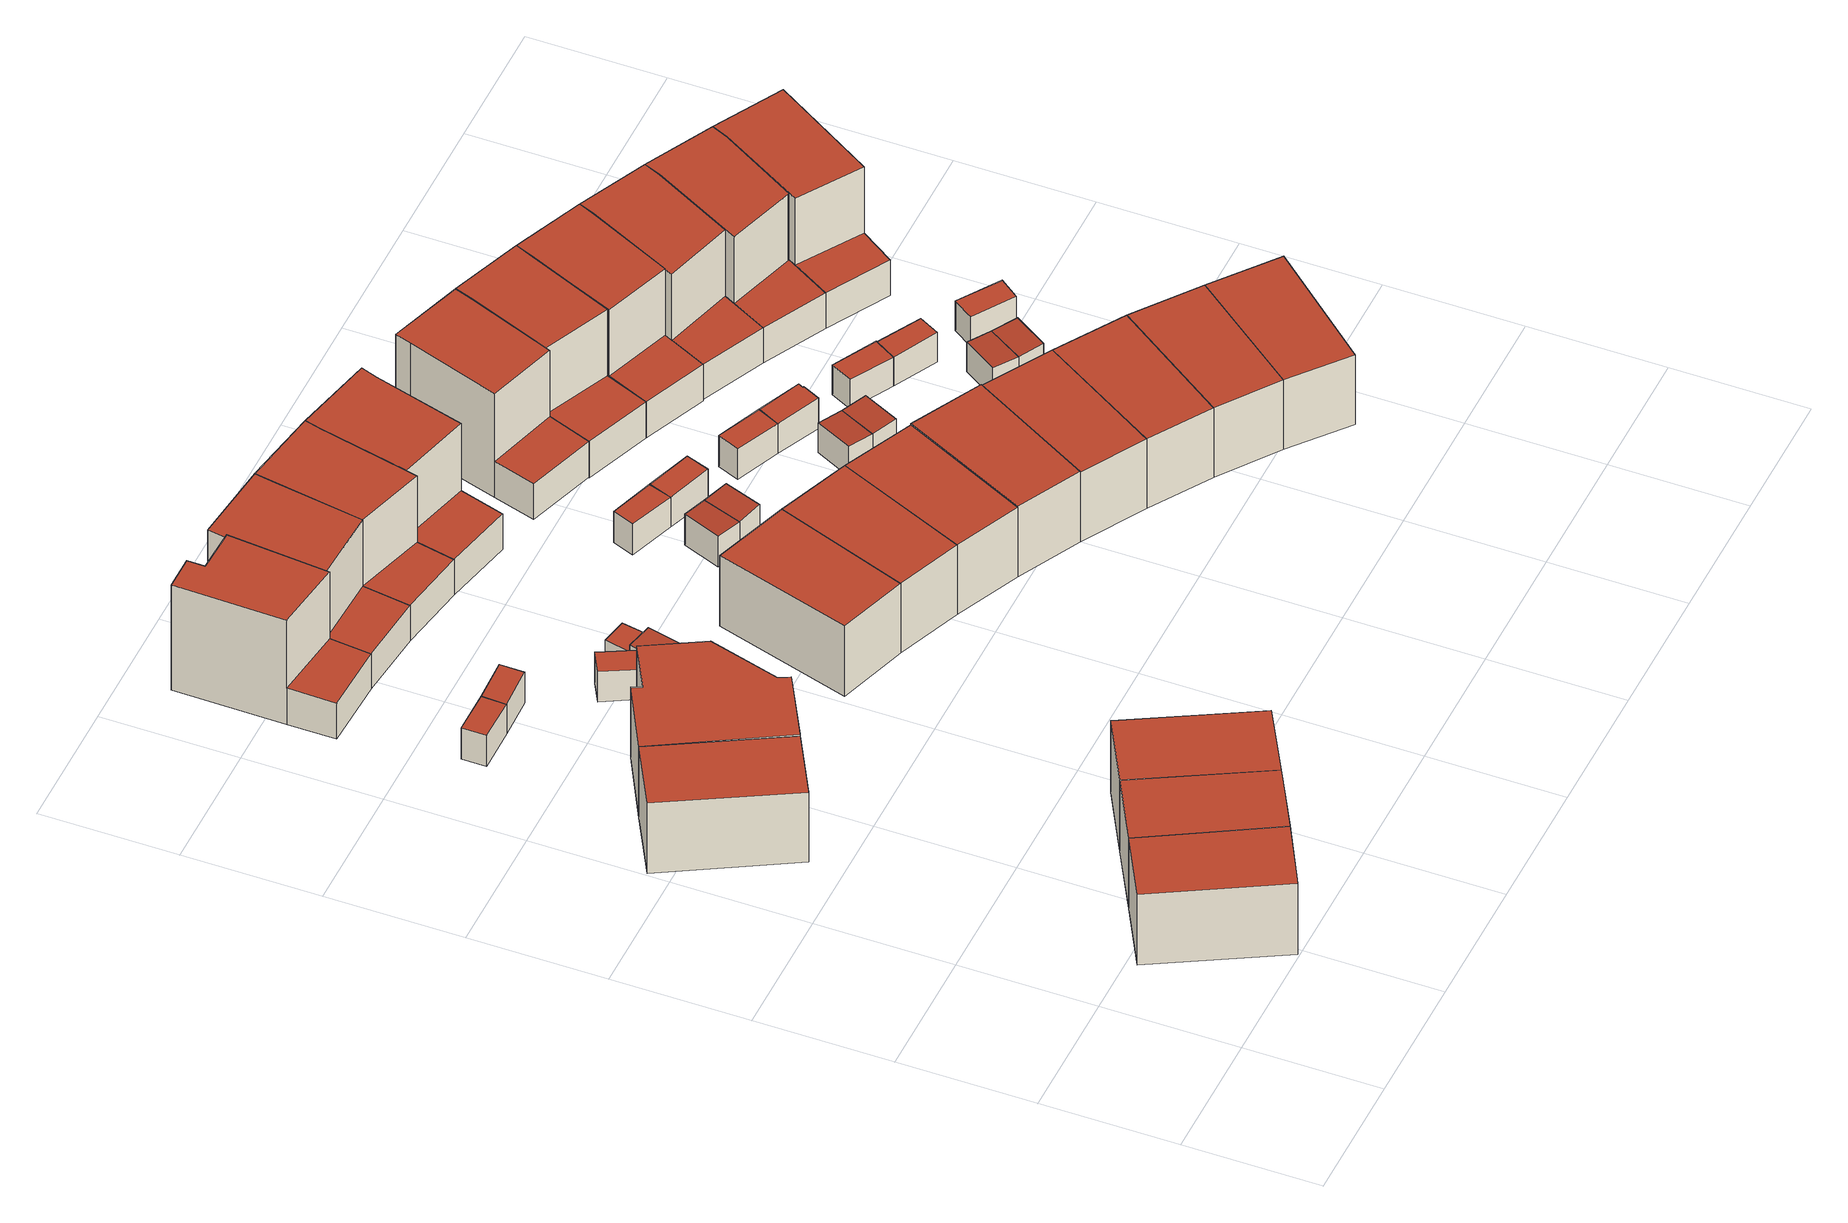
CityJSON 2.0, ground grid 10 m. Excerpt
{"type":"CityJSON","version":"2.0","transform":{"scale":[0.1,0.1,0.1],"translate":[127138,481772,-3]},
"CityObjects":{
"building1":{"type":"Building","attributes":{"b3_dak_type":"slanted","b3_h_dak_50p":3.7,"b3_h_dak_70p":3.82,"b3_h_dak_max":8.18,"b3_h_dak_min":3.6,"b3_h_maaiveld":-2.46,"b3_kas_warenhuis":false,"b3_mutatie_ahn3_ahn4":false,"b3_reconstructie_onvolledig":false,"b3_rmse_lod12":1.13,"b3_rmse_lod13":1.13,"b3_rmse_lod22":1.15,"b3_val3dity_lod12":"[]","b3_val3dity_lod13":"[]","b3_val3dity_lod22":"[]","b3_volume_lod12":351.25,"b3_volume_lod13":351.25,"b3_volume_lod22":347.77,"geconstateerd":false,"oorspronkelijkbouwjaar":2007,"status":"Pand in gebruik"},"children":["building1-1"]},
"building1-1":{"type":"BuildingPart","parents":["building1"],"geometry":[{"type":"Solid","lod":"2.2","boundaries":[[[[0,1,2,3]],[[4,1,0,5]],[[5,0,3,6]],[[7,2,1,4]],[[6,3,2,7]],[[6,7,4,5]]]],"semantics":{"surfaces":[{"type":"GroundSurface"},{"type":"WallSurface","on_footprint_edge":true},{"type":"RoofSurface"}],"values":[[0,1,1,1,1,2]]}}]},
"building2":{"type":"Building","attributes":{"b3_dak_type":"multiple horizontal","b3_h_dak_50p":3.67,"b3_h_dak_70p":3.69,"b3_h_dak_max":3.92,"b3_h_dak_min":3.59,"b3_h_maaiveld":-2.49,"b3_kas_warenhuis":false,"b3_mutatie_ahn3_ahn4":false,"b3_reconstructie_onvolledig":false,"b3_rmse_lod12":0.0461,"b3_rmse_lod13":0.0461,"b3_rmse_lod22":0.0381,"b3_val3dity_lod12":"[]","b3_val3dity_lod13":"[]","b3_val3dity_lod22":"[]","b3_volume_lod12":347.49,"b3_volume_lod13":347.49,"b3_volume_lod22":346.61,"geconstateerd":false,"oorspronkelijkbouwjaar":2007,"status":"Pand in gebruik"},"children":["building2-1"]},
"building2-1":{"type":"BuildingPart","parents":["building2"],"geometry":[{"type":"Solid","lod":"2.2","boundaries":[[[[8,9,10,11]],[[12,9,8,13]],[[14,10,9,12]],[[13,8,11,15]],[[15,11,10,14]],[[15,14,12,13]]]],"semantics":{"surfaces":[{"type":"GroundSurface"},{"type":"WallSurface","on_footprint_edge":true},{"type":"RoofSurface"}],"values":[[0,1,1,1,1,2]]}}]},
"building3":{"type":"Building","attributes":{"b3_dak_type":"multiple horizontal","b3_h_dak_50p":3.67,"b3_h_dak_70p":3.69,"b3_h_dak_max":3.89,"b3_h_dak_min":3.58,"b3_h_maaiveld":-2.47,"b3_kas_warenhuis":false,"b3_mutatie_ahn3_ahn4":false,"b3_reconstructie_onvolledig":false,"b3_rmse_lod12":0.0449,"b3_rmse_lod13":0.0449,"b3_rmse_lod22":0.0424,"b3_val3dity_lod12":"[]","b3_val3dity_lod13":"[]","b3_val3dity_lod22":"[]","b3_volume_lod12":346.59,"b3_volume_lod13":346.59,"b3_volume_lod22":346.03,"geconstateerd":false,"oorspronkelijkbouwjaar":2007,"status":"Pand in gebruik"},"children":["building3-1"]},
"building3-1":{"type":"BuildingPart","parents":["building3"],"geometry":[{"type":"Solid","lod":"2.2","boundaries":[[[[16,0,3,17]],[[5,0,16,18]],[[18,16,17,19]],[[6,3,0,5]],[[19,17,3,6]],[[19,6,5,18]]]],"semantics":{"surfaces":[{"type":"GroundSurface"},{"type":"WallSurface","on_footprint_edge":true},{"type":"RoofSurface"}],"values":[[0,1,1,1,1,2]]}}]},
"building4":{"type":"Building","attributes":{"b3_dak_type":"multiple horizontal","b3_h_dak_50p":3.7,"b3_h_dak_70p":3.74,"b3_h_dak_max":4,"b3_h_dak_min":3.59,"b3_h_maaiveld":-2.55,"b3_kas_warenhuis":false,"b3_mutatie_ahn3_ahn4":false,"b3_reconstructie_onvolledig":false,"b3_rmse_lod12":0.083,"b3_rmse_lod13":0.083,"b3_rmse_lod22":0.0766,"b3_val3dity_lod12":"[]","b3_val3dity_lod13":"[]","b3_val3dity_lod22":"[]","b3_volume_lod12":367.91,"b3_volume_lod13":367.91,"b3_volume_lod22":366.7,"geconstateerd":false,"oorspronkelijkbouwjaar":2007,"status":"Pand in gebruik"},"children":["building4-1"]},
"building4-1":{"type":"BuildingPart","parents":["building4"],"geometry":[{"type":"Solid","lod":"2.2","boundaries":[[[[20,16,17,21]],[[18,16,20,22]],[[22,20,21,23]],[[19,17,16,18]],[[23,21,17,19]],[[23,19,18,22]]]],"semantics":{"surfaces":[{"type":"GroundSurface"},{"type":"WallSurface","on_footprint_edge":true},{"type":"RoofSurface"}],"values":[[0,1,1,1,1,2]]}}]},
"building5":{"type":"Building","attributes":{"b3_dak_type":"multiple horizontal","b3_h_dak_50p":3.66,"b3_h_dak_70p":3.68,"b3_h_dak_max":3.84,"b3_h_dak_min":0.23,"b3_h_maaiveld":-2.48,"b3_kas_warenhuis":false,"b3_mutatie_ahn3_ahn4":false,"b3_reconstructie_onvolledig":false,"b3_rmse_lod12":0.3,"b3_rmse_lod13":0.3,"b3_rmse_lod22":0.293,"b3_val3dity_lod12":"[]","b3_val3dity_lod13":"[]","b3_val3dity_lod22":"[]","b3_volume_lod12":526.26,"b3_volume_lod13":526.26,"b3_volume_lod22":524.22,"geconstateerd":false,"oorspronkelijkbouwjaar":2007,"status":"Pand in gebruik"},"children":["building5-1"]},
"building5-1":{"type":"BuildingPart","parents":["building5"],"geometry":[{"type":"Solid","lod":"2.2","boundaries":[[[[24,25,26,27,28,10,9,29]],[[30,10,28,31]],[[31,28,27,32]],[[32,27,26,33]],[[12,9,10,30]],[[33,26,25,34]],[[35,24,29,36]],[[36,29,9,12]],[[34,25,24,35]],[[34,35,36,12,30,31,32,33]]]],"semantics":{"surfaces":[{"type":"GroundSurface"},{"type":"WallSurface","on_footprint_edge":true},{"type":"RoofSurface"}],"values":[[0,1,1,1,1,1,1,1,1,2]]}}]},
"building6":{"type":"Building","attributes":{"b3_dak_type":"multiple horizontal","b3_h_dak_50p":0.15,"b3_h_dak_70p":0.17,"b3_h_dak_max":0.22,"b3_h_dak_min":0.1,"b3_h_maaiveld":-2.48,"b3_kas_warenhuis":false,"b3_mutatie_ahn3_ahn4":false,"b3_reconstructie_onvolledig":false,"b3_rmse_lod12":0.0315,"b3_rmse_lod13":0.0315,"b3_rmse_lod22":0.0285,"b3_val3dity_lod12":"[]","b3_val3dity_lod13":"[]","b3_val3dity_lod22":"[]","b3_volume_lod12":15.43,"b3_volume_lod13":15.43,"b3_volume_lod22":15.38,"geconstateerd":false,"oorspronkelijkbouwjaar":2007,"status":"Pand in gebruik"},"children":["building6-1"]},
"building6-1":{"type":"BuildingPart","parents":["building6"],"geometry":[{"type":"Solid","lod":"2.2","boundaries":[[[[37,38,39,40]],[[41,38,37,42]],[[43,39,38,41]],[[42,37,40,44]],[[44,40,39,43]],[[44,43,41,42]]]],"semantics":{"surfaces":[{"type":"GroundSurface"},{"type":"WallSurface","on_footprint_edge":true},{"type":"RoofSurface"}],"values":[[0,1,1,1,1,2]]}}]},
"building7":{"type":"Building","attributes":{"b3_dak_type":"multiple horizontal","b3_h_dak_50p":0.15,"b3_h_dak_70p":0.18,"b3_h_dak_max":0.22,"b3_h_dak_min":0.1,"b3_h_maaiveld":-2.54,"b3_kas_warenhuis":false,"b3_mutatie_ahn3_ahn4":false,"b3_reconstructie_onvolledig":false,"b3_rmse_lod12":0.0319,"b3_rmse_lod13":0.0319,"b3_rmse_lod22":0.0304,"b3_val3dity_lod12":"[]","b3_val3dity_lod13":"[]","b3_val3dity_lod22":"[]","b3_volume_lod12":15.83,"b3_volume_lod13":15.83,"b3_volume_lod22":15.81,"geconstateerd":false,"oorspronkelijkbouwjaar":2007,"status":"Pand in gebruik"},"children":["building7-1"]},
"building7-1":{"type":"BuildingPart","parents":["building7"],"geometry":[{"type":"Solid","lod":"2.2","boundaries":[[[[45,46,39,38]],[[43,39,46,47]],[[41,38,39,43]],[[48,45,38,41]],[[47,46,45,48]],[[47,48,41,43]]]],"semantics":{"surfaces":[{"type":"GroundSurface"},{"type":"WallSurface","on_footprint_edge":true},{"type":"RoofSurface"}],"values":[[0,1,1,1,1,2]]}}]},
"building8":{"type":"Building","attributes":{"b3_dak_type":"multiple horizontal","b3_h_dak_50p":6.58,"b3_h_dak_70p":6.61,"b3_h_dak_max":6.93,"b3_h_dak_min":0.6,"b3_h_maaiveld":-2.51,"b3_kas_warenhuis":false,"b3_mutatie_ahn3_ahn4":false,"b3_reconstructie_onvolledig":false,"b3_rmse_lod12":3.28,"b3_rmse_lod13":1.07,"b3_rmse_lod22":1.08,"b3_val3dity_lod12":"[]","b3_val3dity_lod13":"[]","b3_val3dity_lod22":"[]","b3_volume_lod12":552.38,"b3_volume_lod13":449.27,"b3_volume_lod22":449.27,"geconstateerd":false,"oorspronkelijkbouwjaar":2007,"status":"Pand in gebruik"},"children":["building8-1"]},
"building8-1":{"type":"BuildingPart","parents":["building8"],"geometry":[{"type":"Solid","lod":"2.2","boundaries":[[[[49,50,51,52,53,54,55,56]],[[57,52,51,58]],[[59,53,52,57]],[[60,50,49,61,62]],[[58,51,50,60]],[[62,61,63,64]],[[61,49,56,65]],[[65,56,55,66]],[[64,63,54,53,59]],[[66,55,54,63]],[[64,59,57,58,60,62]],[[66,63,61,65]]]],"semantics":{"surfaces":[{"type":"GroundSurface"},{"type":"WallSurface","on_footprint_edge":true},{"type":"WallSurface","on_footprint_edge":false},{"type":"RoofSurface"}],"values":[[0,1,1,1,1,2,1,1,1,1,3,3]]}}]},
"building9":{"type":"Building","attributes":{"b3_dak_type":"multiple horizontal","b3_h_dak_50p":0.15,"b3_h_dak_70p":0.17,"b3_h_dak_max":0.23,"b3_h_dak_min":0.08,"b3_h_maaiveld":-2.54,"b3_kas_warenhuis":false,"b3_mutatie_ahn3_ahn4":false,"b3_reconstructie_onvolledig":false,"b3_rmse_lod12":0.033,"b3_rmse_lod13":0.033,"b3_rmse_lod22":0.0277,"b3_val3dity_lod12":"[]","b3_val3dity_lod13":"[]","b3_val3dity_lod22":"[]","b3_volume_lod12":17.45,"b3_volume_lod13":17.45,"b3_volume_lod22":17.38,"geconstateerd":false,"oorspronkelijkbouwjaar":2007,"status":"Pand in gebruik"},"children":["building9-1"]},
"building9-1":{"type":"BuildingPart","parents":["building9"],"geometry":[{"type":"Solid","lod":"2.2","boundaries":[[[[67,68,69,70]],[[71,68,67,72]],[[73,69,68,71]],[[72,67,70,74]],[[74,70,69,73]],[[74,73,71,72]]]],"semantics":{"surfaces":[{"type":"GroundSurface"},{"type":"WallSurface","on_footprint_edge":true},{"type":"RoofSurface"}],"values":[[0,1,1,1,1,2]]}}]},
"building10":{"type":"Building","attributes":{"b3_dak_type":"multiple horizontal","b3_h_dak_50p":0.15,"b3_h_dak_70p":0.18,"b3_h_dak_max":0.34,"b3_h_dak_min":0.07,"b3_h_maaiveld":-2.5,"b3_kas_warenhuis":false,"b3_mutatie_ahn3_ahn4":false,"b3_reconstructie_onvolledig":false,"b3_rmse_lod12":0.0513,"b3_rmse_lod13":0.0513,"b3_rmse_lod22":0.0457,"b3_val3dity_lod12":"[]","b3_val3dity_lod13":"[]","b3_val3dity_lod22":"[]","b3_volume_lod12":16.94,"b3_volume_lod13":16.94,"b3_volume_lod22":16.91,"geconstateerd":false,"oorspronkelijkbouwjaar":2007,"status":"Pand in gebruik"},"children":["building10-1"]},
"building10-1":{"type":"BuildingPart","parents":["building10"],"geometry":[{"type":"Solid","lod":"2.2","boundaries":[[[[70,69,75,76]],[[73,69,70,74]],[[77,75,69,73]],[[74,70,76,78]],[[78,76,75,77]],[[78,77,73,74]]]],"semantics":{"surfaces":[{"type":"GroundSurface"},{"type":"WallSurface","on_footprint_edge":true},{"type":"RoofSurface"}],"values":[[0,1,1,1,1,2]]}}]},
"building11":{"type":"Building","attributes":{"b3_dak_type":"multiple horizontal","b3_h_dak_50p":-0.31,"b3_h_dak_70p":0.2,"b3_h_dak_max":0.28,"b3_h_dak_min":-0.52,"b3_h_maaiveld":-2.53,"b3_kas_warenhuis":false,"b3_mutatie_ahn3_ahn4":false,"b3_reconstructie_onvolledig":false,"b3_rmse_lod12":0.445,"b3_rmse_lod13":0.445,"b3_rmse_lod22":0.0663,"b3_val3dity_lod12":"[]","b3_val3dity_lod13":"[]","b3_val3dity_lod22":"[]","b3_volume_lod12":20.83,"b3_volume_lod13":20.83,"b3_volume_lod22":18.57,"geconstateerd":false,"oorspronkelijkbouwjaar":2012,"status":"Pand in gebruik"},"children":["building11-1"]},
"building11-1":{"type":"BuildingPart","parents":["building11"],"geometry":[{"type":"Solid","lod":"2.2","boundaries":[[[[79,80,81,82,83,84]],[[85,80,79,86]],[[86,79,84,87,88]],[[89,82,81,90]],[[91,83,82,89]],[[88,87,90,92]],[[87,84,83,91]],[[92,90,81,80,85]],[[87,91,89,90]],[[92,85,86,88]]]],"semantics":{"surfaces":[{"type":"GroundSurface"},{"type":"WallSurface","on_footprint_edge":true},{"type":"WallSurface","on_footprint_edge":false},{"type":"RoofSurface"}],"values":[[0,1,1,1,1,2,1,1,3,3]]}}]},
"building12":{"type":"Building","attributes":{"b3_dak_type":"multiple horizontal","b3_h_dak_50p":6.59,"b3_h_dak_70p":6.62,"b3_h_dak_max":6.99,"b3_h_dak_min":0.5,"b3_h_maaiveld":-2.51,"b3_kas_warenhuis":false,"b3_mutatie_ahn3_ahn4":false,"b3_reconstructie_onvolledig":false,"b3_rmse_lod12":3.06,"b3_rmse_lod13":0.116,"b3_rmse_lod22":0.116,"b3_val3dity_lod12":"[]","b3_val3dity_lod13":"[]","b3_val3dity_lod22":"[]","b3_volume_lod12":595.37,"b3_volume_lod13":488.9,"b3_volume_lod22":488.09,"geconstateerd":false,"oorspronkelijkbouwjaar":2007,"status":"Pand in gebruik"},"children":["building12-1"]},
"building12-1":{"type":"BuildingPart","parents":["building12"],"geometry":[{"type":"Solid","lod":"2.2","boundaries":[[[[93,55,94,53,95,96,97,98,99]],[[100,97,96,101]],[[59,53,94,102,103]],[[103,102,104,105]],[[106,98,97,100]],[[105,104,99,98,106]],[[101,96,95,107]],[[107,95,53,59]],[[66,55,93,108]],[[102,94,55,66]],[[108,93,99,104]],[[107,59,103,105,106,100,101]],[[108,104,102,66]]]],"semantics":{"surfaces":[{"type":"GroundSurface"},{"type":"WallSurface","on_footprint_edge":true},{"type":"WallSurface","on_footprint_edge":false},{"type":"RoofSurface"}],"values":[[0,1,1,2,1,1,1,1,1,1,1,3,3]]}}]},
"building13":{"type":"Building","attributes":{"b3_dak_type":"multiple horizontal","b3_h_dak_50p":3.63,"b3_h_dak_70p":3.65,"b3_h_dak_max":3.82,"b3_h_dak_min":3.55,"b3_h_maaiveld":-2.5,"b3_kas_warenhuis":false,"b3_mutatie_ahn3_ahn4":false,"b3_reconstructie_onvolledig":false,"b3_rmse_lod12":0.0576,"b3_rmse_lod13":0.0576,"b3_rmse_lod22":0.0518,"b3_val3dity_lod12":"[]","b3_val3dity_lod13":"[]","b3_val3dity_lod22":"[]","b3_volume_lod12":367.74,"b3_volume_lod13":367.74,"b3_volume_lod22":367.41,"geconstateerd":false,"oorspronkelijkbouwjaar":2007,"status":"Pand in gebruik"},"children":["building13-1"]},
"building13-1":{"type":"BuildingPart","parents":["building13"],"geometry":[{"type":"Solid","lod":"2.2","boundaries":[[[[109,110,111,112]],[[113,110,109,114]],[[114,109,112,115]],[[116,111,110,113]],[[115,112,111,116]],[[115,116,113,114]]]],"semantics":{"surfaces":[{"type":"GroundSurface"},{"type":"WallSurface","on_footprint_edge":true},{"type":"RoofSurface"}],"values":[[0,1,1,1,1,2]]}}]},
"building14":{"type":"Building","attributes":{"b3_dak_type":"multiple horizontal","b3_h_dak_50p":6.59,"b3_h_dak_70p":6.62,"b3_h_dak_max":6.94,"b3_h_dak_min":0.39,"b3_h_maaiveld":-2.53,"b3_kas_warenhuis":false,"b3_mutatie_ahn3_ahn4":false,"b3_reconstructie_onvolledig":false,"b3_rmse_lod12":2.97,"b3_rmse_lod13":0.133,"b3_rmse_lod22":0.136,"b3_val3dity_lod12":"[]","b3_val3dity_lod13":"[]","b3_val3dity_lod22":"[]","b3_volume_lod12":592.5,"b3_volume_lod13":491.88,"b3_volume_lod22":491.27,"geconstateerd":false,"oorspronkelijkbouwjaar":2007,"status":"Pand in gebruik"},"children":["building14-1"]},
"building14-1":{"type":"BuildingPart","parents":["building14"],"geometry":[{"type":"Solid","lod":"2.2","boundaries":[[[[99,97,117,118,119,120,93]],[[121,117,97,100]],[[122,118,117,121]],[[105,104,123,124]],[[124,123,119,118,122]],[[100,97,99,104,105]],[[108,93,120,125]],[[104,99,93,108]],[[125,120,119,123]],[[100,105,124,122,121]],[[125,123,104,108]]]],"semantics":{"surfaces":[{"type":"GroundSurface"},{"type":"WallSurface","on_footprint_edge":true},{"type":"WallSurface","on_footprint_edge":false},{"type":"RoofSurface"}],"values":[[0,1,1,2,1,1,1,1,1,3,3]]}}]},
"building15":{"type":"Building","attributes":{"b3_dak_type":"multiple horizontal","b3_h_dak_50p":3.62,"b3_h_dak_70p":3.63,"b3_h_dak_max":3.86,"b3_h_dak_min":3.55,"b3_h_maaiveld":-2.49,"b3_kas_warenhuis":false,"b3_mutatie_ahn3_ahn4":false,"b3_reconstructie_onvolledig":false,"b3_rmse_lod12":0.0427,"b3_rmse_lod13":0.0427,"b3_rmse_lod22":0.0416,"b3_val3dity_lod12":"[]","b3_val3dity_lod13":"[]","b3_val3dity_lod22":"[]","b3_volume_lod12":350.12,"b3_volume_lod13":350.12,"b3_volume_lod22":349.68,"geconstateerd":false,"oorspronkelijkbouwjaar":2007,"status":"Pand in gebruik"},"children":["building15-1"]},
"building15-1":{"type":"BuildingPart","parents":["building15"],"geometry":[{"type":"Solid","lod":"2.2","boundaries":[[[[126,109,112,127]],[[114,109,126,128]],[[128,126,127,129]],[[115,112,109,114]],[[129,127,112,115]],[[129,115,114,128]]]],"semantics":{"surfaces":[{"type":"GroundSurface"},{"type":"WallSurface","on_footprint_edge":true},{"type":"RoofSurface"}],"values":[[0,1,1,1,1,2]]}}]},
"building16":{"type":"Building","attributes":{"b3_dak_type":"multiple horizontal","b3_h_dak_50p":6.59,"b3_h_dak_70p":6.62,"b3_h_dak_max":6.99,"b3_h_dak_min":0.32,"b3_h_maaiveld":-2.52,"b3_kas_warenhuis":false,"b3_mutatie_ahn3_ahn4":false,"b3_reconstructie_onvolledig":false,"b3_rmse_lod12":3.17,"b3_rmse_lod13":0.165,"b3_rmse_lod22":0.169,"b3_val3dity_lod12":"[]","b3_val3dity_lod13":"[]","b3_val3dity_lod22":"[]","b3_volume_lod12":614.9,"b3_volume_lod13":500.02,"b3_volume_lod22":499.64,"geconstateerd":false,"oorspronkelijkbouwjaar":2007,"status":"Pand in gebruik"},"children":["building16-1"]},
"building16-1":{"type":"BuildingPart","parents":["building16"],"geometry":[{"type":"Solid","lod":"2.2","boundaries":[[[[130,131,132,120,133,118,117,134]],[[135,134,117,121]],[[121,117,118,122]],[[136,137,138,139]],[[137,133,120,125]],[[140,130,134,135]],[[125,120,132,141]],[[141,132,131,138]],[[122,118,133,137,136]],[[139,138,131,130,140]],[[141,138,137,125]],[[139,140,135,121,122,136]]]],"semantics":{"surfaces":[{"type":"GroundSurface"},{"type":"WallSurface","on_footprint_edge":true},{"type":"WallSurface","on_footprint_edge":false},{"type":"RoofSurface"}],"values":[[0,1,1,2,1,1,1,1,1,1,3,3]]}}]},
"building17":{"type":"Building","attributes":{"b3_dak_type":"multiple horizontal","b3_h_dak_50p":0.15,"b3_h_dak_70p":0.18,"b3_h_dak_max":0.22,"b3_h_dak_min":0.1,"b3_h_maaiveld":-2.48,"b3_kas_warenhuis":false,"b3_mutatie_ahn3_ahn4":false,"b3_reconstructie_onvolledig":false,"b3_rmse_lod12":0.0317,"b3_rmse_lod13":0.0317,"b3_rmse_lod22":0.0292,"b3_val3dity_lod12":"[]","b3_val3dity_lod13":"[]","b3_val3dity_lod22":"[]","b3_volume_lod12":15.72,"b3_volume_lod13":15.72,"b3_volume_lod22":15.71,"geconstateerd":false,"oorspronkelijkbouwjaar":2007,"status":"Pand in gebruik"},"children":["building17-1"]},
"building17-1":{"type":"BuildingPart","parents":["building17"],"geometry":[{"type":"Solid","lod":"2.2","boundaries":[[[[142,143,144,145]],[[146,143,142,147]],[[148,144,143,146]],[[147,142,145,149]],[[149,145,144,148]],[[149,148,146,147]]]],"semantics":{"surfaces":[{"type":"GroundSurface"},{"type":"WallSurface","on_footprint_edge":true},{"type":"RoofSurface"}],"values":[[0,1,1,1,1,2]]}}]},
"building18":{"type":"Building","attributes":{"b3_dak_type":"multiple horizontal","b3_h_dak_50p":0.16,"b3_h_dak_70p":0.19,"b3_h_dak_max":0.23,"b3_h_dak_min":0.1,"b3_h_maaiveld":-2.52,"b3_kas_warenhuis":false,"b3_mutatie_ahn3_ahn4":false,"b3_reconstructie_onvolledig":false,"b3_rmse_lod12":0.0335,"b3_rmse_lod13":0.0335,"b3_rmse_lod22":0.0305,"b3_val3dity_lod12":"[]","b3_val3dity_lod13":"[]","b3_val3dity_lod22":"[]","b3_volume_lod12":17.06,"b3_volume_lod13":17.06,"b3_volume_lod22":17.01,"geconstateerd":false,"oorspronkelijkbouwjaar":2007,"status":"Pand in gebruik"},"children":["building18-1"]},
"building18-1":{"type":"BuildingPart","parents":["building18"],"geometry":[{"type":"Solid","lod":"2.2","boundaries":[[[[150,151,152,153]],[[154,151,150,155]],[[156,152,151,154]],[[155,150,153,157]],[[157,153,152,156]],[[157,156,154,155]]]],"semantics":{"surfaces":[{"type":"GroundSurface"},{"type":"WallSurface","on_footprint_edge":true},{"type":"RoofSurface"}],"values":[[0,1,1,1,1,2]]}}]},
"building19":{"type":"Building","attributes":{"b3_dak_type":"multiple horizontal","b3_h_dak_50p":3.62,"b3_h_dak_70p":3.63,"b3_h_dak_max":3.85,"b3_h_dak_min":3.54,"b3_h_maaiveld":-2.49,"b3_kas_warenhuis":false,"b3_mutatie_ahn3_ahn4":false,"b3_reconstructie_onvolledig":false,"b3_rmse_lod12":0.0488,"b3_rmse_lod13":0.0488,"b3_rmse_lod22":0.0471,"b3_val3dity_lod12":"[]","b3_val3dity_lod13":"[]","b3_val3dity_lod22":"[]","b3_volume_lod12":351.33,"b3_volume_lod13":351.33,"b3_volume_lod22":350.74,"geconstateerd":false,"oorspronkelijkbouwjaar":2007,"status":"Pand in gebruik"},"children":["building19-1"]},
"building19-1":{"type":"BuildingPart","parents":["building19"],"geometry":[{"type":"Solid","lod":"2.2","boundaries":[[[[158,126,127,159]],[[128,126,158,160]],[[160,158,159,161]],[[129,127,126,128]],[[161,159,127,129]],[[161,129,128,160]]]],"semantics":{"surfaces":[{"type":"GroundSurface"},{"type":"WallSurface","on_footprint_edge":true},{"type":"RoofSurface"}],"values":[[0,1,1,1,1,2]]}}]},
"building20":{"type":"Building","attributes":{"b3_dak_type":"multiple horizontal","b3_h_dak_50p":0.14,"b3_h_dak_70p":0.16,"b3_h_dak_max":0.21,"b3_h_dak_min":0.08,"b3_h_maaiveld":-2.47,"b3_kas_warenhuis":false,"b3_mutatie_ahn3_ahn4":false,"b3_reconstructie_onvolledig":false,"b3_rmse_lod12":0.0302,"b3_rmse_lod13":0.0302,"b3_rmse_lod22":0.026,"b3_val3dity_lod12":"[]","b3_val3dity_lod13":"[]","b3_val3dity_lod22":"[]","b3_volume_lod12":15.67,"b3_volume_lod13":15.67,"b3_volume_lod22":15.6,"geconstateerd":false,"oorspronkelijkbouwjaar":2007,"status":"Pand in gebruik"},"children":["building20-1"]},
"building20-1":{"type":"BuildingPart","parents":["building20"],"geometry":[{"type":"Solid","lod":"2.2","boundaries":[[[[143,162,163,144]],[[164,162,143,146]],[[165,163,162,164]],[[146,143,144,148]],[[148,144,163,165]],[[148,165,164,146]]]],"semantics":{"surfaces":[{"type":"GroundSurface"},{"type":"WallSurface","on_footprint_edge":true},{"type":"RoofSurface"}],"values":[[0,1,1,1,1,2]]}}]},
"building21":{"type":"Building","attributes":{"b3_dak_type":"multiple horizontal","b3_h_dak_50p":0.16,"b3_h_dak_70p":0.19,"b3_h_dak_max":0.25,"b3_h_dak_min":0.09,"b3_h_maaiveld":-2.47,"b3_kas_warenhuis":false,"b3_mutatie_ahn3_ahn4":false,"b3_reconstructie_onvolledig":false,"b3_rmse_lod12":0.0333,"b3_rmse_lod13":0.0333,"b3_rmse_lod22":0.0299,"b3_val3dity_lod12":"[]","b3_val3dity_lod13":"[]","b3_val3dity_lod22":"[]","b3_volume_lod12":16.83,"b3_volume_lod13":16.83,"b3_volume_lod22":16.76,"geconstateerd":false,"oorspronkelijkbouwjaar":2007,"status":"Pand in gebruik"},"children":["building21-1"]},
"building21-1":{"type":"BuildingPart","parents":["building21"],"geometry":[{"type":"Solid","lod":"2.2","boundaries":[[[[166,167,152,151]],[[168,167,166,169]],[[169,166,151,154]],[[156,152,167,168]],[[154,151,152,156]],[[154,156,168,169]]]],"semantics":{"surfaces":[{"type":"GroundSurface"},{"type":"WallSurface","on_footprint_edge":true},{"type":"RoofSurface"}],"values":[[0,1,1,1,1,2]]}}]},
"building22":{"type":"Building","attributes":{"b3_dak_type":"multiple horizontal","b3_h_dak_50p":3.65,"b3_h_dak_70p":3.77,"b3_h_dak_max":3.95,"b3_h_dak_min":3.54,"b3_h_maaiveld":-2.49,"b3_kas_warenhuis":false,"b3_mutatie_ahn3_ahn4":false,"b3_reconstructie_onvolledig":false,"b3_rmse_lod12":0.127,"b3_rmse_lod13":0.127,"b3_rmse_lod22":0.108,"b3_val3dity_lod12":"[]","b3_val3dity_lod13":"[]","b3_val3dity_lod22":"[]","b3_volume_lod12":358,"b3_volume_lod13":358,"b3_volume_lod22":354.24,"geconstateerd":false,"oorspronkelijkbouwjaar":2007,"status":"Pand in gebruik"},"children":["building22-1"]},
"building22-1":{"type":"BuildingPart","parents":["building22"],"geometry":[{"type":"Solid","lod":"2.2","boundaries":[[[[170,158,159,171]],[[172,158,170,173]],[[173,170,171,174]],[[175,159,158,172]],[[174,171,159,175]],[[174,175,172,173]]]],"semantics":{"surfaces":[{"type":"GroundSurface"},{"type":"WallSurface","on_footprint_edge":true},{"type":"RoofSurface"}],"values":[[0,1,1,1,1,2]]}}]},
"building23":{"type":"Building","attributes":{"b3_dak_type":"multiple horizontal","b3_h_dak_50p":6.59,"b3_h_dak_70p":6.62,"b3_h_dak_max":6.98,"b3_h_dak_min":0.45,"b3_h_maaiveld":-2.53,"b3_kas_warenhuis":false,"b3_mutatie_ahn3_ahn4":false,"b3_reconstructie_onvolledig":false,"b3_rmse_lod12":3.01,"b3_rmse_lod13":0.162,"b3_rmse_lod22":0.16,"b3_val3dity_lod12":"[]","b3_val3dity_lod13":"[]","b3_val3dity_lod22":"[]","b3_volume_lod12":602.67,"b3_volume_lod13":494.65,"b3_volume_lod22":494.08,"geconstateerd":false,"oorspronkelijkbouwjaar":2007,"status":"Pand in gebruik"},"children":["building23-1"]},
"building23-1":{"type":"BuildingPart","parents":["building23"],"geometry":[{"type":"Solid","lod":"2.2","boundaries":[[[[176,177,178,179,180,181,182,183]],[[184,182,181,185]],[[185,181,180,186]],[[187,177,176,188]],[[189,190,188,191]],[[192,183,182,184]],[[193,178,177,187]],[[190,179,178,193]],[[186,180,179,190,189]],[[191,188,176,183,192]],[[190,193,187,188]],[[191,192,184,185,186,189]]]],"semantics":{"surfaces":[{"type":"GroundSurface"},{"type":"WallSurface","on_footprint_edge":true},{"type":"WallSurface","on_footprint_edge":false},{"type":"RoofSurface"}],"values":[[0,1,1,1,2,1,1,1,1,1,3,3]]}}]},
"building24":{"type":"Building","attributes":{"b3_dak_type":"multiple horizontal","b3_h_dak_50p":0.16,"b3_h_dak_70p":0.19,"b3_h_dak_max":0.22,"b3_h_dak_min":0.1,"b3_h_maaiveld":-2.47,"b3_kas_warenhuis":false,"b3_mutatie_ahn3_ahn4":false,"b3_reconstructie_onvolledig":false,"b3_rmse_lod12":0.031,"b3_rmse_lod13":0.031,"b3_rmse_lod22":0.0292,"b3_val3dity_lod12":"[]","b3_val3dity_lod13":"[]","b3_val3dity_lod22":"[]","b3_volume_lod12":16.74,"b3_volume_lod13":16.74,"b3_volume_lod22":16.73,"geconstateerd":false,"oorspronkelijkbouwjaar":2007,"status":"Pand in gebruik"},"children":["building24-1"]},
"building24-1":{"type":"BuildingPart","parents":["building24"],"geometry":[{"type":"Solid","lod":"2.2","boundaries":[[[[194,195,196,197]],[[198,196,195,199]],[[200,197,196,198]],[[201,194,197,200]],[[199,195,194,201]],[[199,201,200,198]]]],"semantics":{"surfaces":[{"type":"GroundSurface"},{"type":"WallSurface","on_footprint_edge":true},{"type":"RoofSurface"}],"values":[[0,1,1,1,1,2]]}}]},
"building25":{"type":"Building","attributes":{"b3_dak_type":"multiple horizontal","b3_h_dak_50p":3.62,"b3_h_dak_70p":3.64,"b3_h_dak_max":3.82,"b3_h_dak_min":3.54,"b3_h_maaiveld":-2.5,"b3_kas_warenhuis":false,"b3_mutatie_ahn3_ahn4":false,"b3_reconstructie_onvolledig":false,"b3_rmse_lod12":0.0471,"b3_rmse_lod13":0.0471,"b3_rmse_lod22":0.0454,"b3_val3dity_lod12":"[]","b3_val3dity_lod13":"[]","b3_val3dity_lod22":"[]","b3_volume_lod12":352.11,"b3_volume_lod13":352.11,"b3_volume_lod22":351.48,"geconstateerd":false,"oorspronkelijkbouwjaar":2007,"status":"Pand in gebruik"},"children":["building25-1"]},
"building25-1":{"type":"BuildingPart","parents":["building25"],"geometry":[{"type":"Solid","lod":"2.2","boundaries":[[[[202,170,171,203]],[[204,170,202,205]],[[205,202,203,206]],[[207,171,170,204]],[[206,203,171,207]],[[206,207,204,205]]]],"semantics":{"surfaces":[{"type":"GroundSurface"},{"type":"WallSurface","on_footprint_edge":true},{"type":"RoofSurface"}],"values":[[0,1,1,1,1,2]]}}]},
"building26":{"type":"Building","attributes":{"b3_dak_type":"multiple horizontal","b3_h_dak_50p":0.15,"b3_h_dak_70p":0.18,"b3_h_dak_max":0.23,"b3_h_dak_min":0.09,"b3_h_maaiveld":-2.44,"b3_kas_warenhuis":false,"b3_mutatie_ahn3_ahn4":false,"b3_reconstructie_onvolledig":false,"b3_rmse_lod12":0.0311,"b3_rmse_lod13":0.0311,"b3_rmse_lod22":0.0274,"b3_val3dity_lod12":"[]","b3_val3dity_lod13":"[]","b3_val3dity_lod22":"[]","b3_volume_lod12":15.58,"b3_volume_lod13":15.58,"b3_volume_lod22":15.54,"geconstateerd":false,"oorspronkelijkbouwjaar":2007,"status":"Pand in gebruik"},"children":["building26-1"]},
"building26-1":{"type":"BuildingPart","parents":["building26"],"geometry":[{"type":"Solid","lod":"2.2","boundaries":[[[[208,209,210,211]],[[212,209,208,213]],[[213,208,211,214]],[[215,210,209,212]],[[214,211,210,215]],[[214,215,212,213]]]],"semantics":{"surfaces":[{"type":"GroundSurface"},{"type":"WallSurface","on_footprint_edge":true},{"type":"RoofSurface"}],"values":[[0,1,1,1,1,2]]}}]},
"building27":{"type":"Building","attributes":{"b3_dak_type":"multiple horizontal","b3_h_dak_50p":0.15,"b3_h_dak_70p":0.16,"b3_h_dak_max":0.22,"b3_h_dak_min":0.09,"b3_h_maaiveld":-2.44,"b3_kas_warenhuis":false,"b3_mutatie_ahn3_ahn4":false,"b3_reconstructie_onvolledig":false,"b3_rmse_lod12":0.0307,"b3_rmse_lod13":0.0307,"b3_rmse_lod22":0.0279,"b3_val3dity_lod12":"[]","b3_val3dity_lod13":"[]","b3_val3dity_lod22":"[]","b3_volume_lod12":15.52,"b3_volume_lod13":15.52,"b3_volume_lod22":15.47,"geconstateerd":false,"oorspronkelijkbouwjaar":2007,"status":"Pand in gebruik"},"children":["building27-1"]},
"building27-1":{"type":"BuildingPart","parents":["building27"],"geometry":[{"type":"Solid","lod":"2.2","boundaries":[[[[216,217,208,211]],[[218,217,216,219]],[[219,216,211,214]],[[213,208,217,218]],[[214,211,208,213]],[[214,213,218,219]]]],"semantics":{"surfaces":[{"type":"GroundSurface"},{"type":"WallSurface","on_footprint_edge":true},{"type":"RoofSurface"}],"values":[[0,1,1,1,1,2]]}}]},
"building28":{"type":"Building","attributes":{"b3_dak_type":"multiple horizontal","b3_h_dak_50p":0.15,"b3_h_dak_70p":0.17,"b3_h_dak_max":0.22,"b3_h_dak_min":0.1,"b3_h_maaiveld":-2.45,"b3_kas_warenhuis":false,"b3_mutatie_ahn3_ahn4":false,"b3_reconstructie_onvolledig":false,"b3_rmse_lod12":0.0289,"b3_rmse_lod13":0.0289,"b3_rmse_lod22":0.0268,"b3_val3dity_lod12":"[]","b3_val3dity_lod13":"[]","b3_val3dity_lod22":"[]","b3_volume_lod12":16.51,"b3_volume_lod13":16.51,"b3_volume_lod22":16.46,"geconstateerd":false,"oorspronkelijkbouwjaar":2007,"status":"Pand in gebruik"},"children":["building28-1"]},
"building28-1":{"type":"BuildingPart","parents":["building28"],"geometry":[{"type":"Solid","lod":"2.2","boundaries":[[[[197,196,220,221,222,223]],[[198,196,197,200]],[[224,223,222,225]],[[225,222,221,226]],[[226,221,220,227]],[[227,220,196,198]],[[200,197,223,224]],[[200,224,225,226,227,198]]]],"semantics":{"surfaces":[{"type":"GroundSurface"},{"type":"WallSurface","on_footprint_edge":true},{"type":"RoofSurface"}],"values":[[0,1,1,1,1,1,1,2]]}}]},
"building29":{"type":"Building","attributes":{"b3_dak_type":"multiple horizontal","b3_h_dak_50p":6.58,"b3_h_dak_70p":6.61,"b3_h_dak_max":6.97,"b3_h_dak_min":0.34,"b3_h_maaiveld":-2.56,"b3_kas_warenhuis":false,"b3_mutatie_ahn3_ahn4":false,"b3_reconstructie_onvolledig":false,"b3_rmse_lod12":2.93,"b3_rmse_lod13":0.132,"b3_rmse_lod22":0.135,"b3_val3dity_lod12":"[]","b3_val3dity_lod13":"[]","b3_val3dity_lod22":"[]","b3_volume_lod12":580.63,"b3_volume_lod13":469.55,"b3_volume_lod22":468.77,"geconstateerd":false,"oorspronkelijkbouwjaar":2007,"status":"Pand in gebruik"},"children":["building29-1"]},
"building29-1":{"type":"BuildingPart","parents":["building29"],"geometry":[{"type":"Solid","lod":"2.2","boundaries":[[[[228,229,230,231,232,233,234,235]],[[236,233,232,184]],[[184,232,231,237]],[[238,239,235,234,240]],[[241,228,235,239]],[[240,234,233,236]],[[242,230,229,187]],[[237,231,230,242,243]],[[187,229,228,241]],[[243,242,239,238]],[[243,238,240,236,184,237]],[[239,242,187,241]]]],"semantics":{"surfaces":[{"type":"GroundSurface"},{"type":"WallSurface","on_footprint_edge":true},{"type":"WallSurface","on_footprint_edge":false},{"type":"RoofSurface"}],"values":[[0,1,1,1,1,1,1,1,1,2,3,3]]}}]},
"building30":{"type":"Building","attributes":{"b3_dak_type":"multiple horizontal","b3_h_dak_50p":3.61,"b3_h_dak_70p":3.63,"b3_h_dak_max":3.82,"b3_h_dak_min":3.53,"b3_h_maaiveld":-2.51,"b3_kas_warenhuis":false,"b3_mutatie_ahn3_ahn4":false,"b3_reconstructie_onvolledig":false,"b3_rmse_lod12":0.0469,"b3_rmse_lod13":0.0469,"b3_rmse_lod22":0.0453,"b3_val3dity_lod12":"[]","b3_val3dity_lod13":"[]","b3_val3dity_lod22":"[]","b3_volume_lod12":352.38,"b3_volume_lod13":352.38,"b3_volume_lod22":351.84,"geconstateerd":false,"oorspronkelijkbouwjaar":2007,"status":"Pand in gebruik"},"children":["building30-1"]},
"building30-1":{"type":"BuildingPart","parents":["building30"],"geometry":[{"type":"Solid","lod":"2.2","boundaries":[[[[244,202,203,245]],[[205,202,244,246]],[[246,244,245,247]],[[206,203,202,205]],[[247,245,203,206]],[[247,206,205,246]]]],"semantics":{"surfaces":[{"type":"GroundSurface"},{"type":"WallSurface","on_footprint_edge":true},{"type":"RoofSurface"}],"values":[[0,1,1,1,1,2]]}}]},
"building31":{"type":"Building","attributes":{"b3_dak_type":"multiple horizontal","b3_h_dak_50p":6.57,"b3_h_dak_70p":6.61,"b3_h_dak_max":6.98,"b3_h_dak_min":0.6,"b3_h_maaiveld":-2.55,"b3_kas_warenhuis":false,"b3_mutatie_ahn3_ahn4":false,"b3_reconstructie_onvolledig":false,"b3_rmse_lod12":3,"b3_rmse_lod13":0.152,"b3_rmse_lod22":0.154,"b3_val3dity_lod12":"[]","b3_val3dity_lod13":"[]","b3_val3dity_lod22":"[]","b3_volume_lod12":579.7,"b3_volume_lod13":474.32,"b3_volume_lod22":473.54,"geconstateerd":false,"oorspronkelijkbouwjaar":2007,"status":"Pand in gebruik"},"children":["building31-1"]},
"building31-1":{"type":"BuildingPart","parents":["building31"],"geometry":[{"type":"Solid","lod":"2.2","boundaries":[[[[248,249,250,228,251,233,252]],[[253,252,233,236]],[[254,248,252,253]],[[255,256,257,258]],[[259,250,249,257]],[[236,233,251,256,255]],[[241,228,250,259]],[[256,251,228,241]],[[258,257,249,248,254]],[[256,241,259,257]],[[258,254,253,236,255]]]],"semantics":{"surfaces":[{"type":"GroundSurface"},{"type":"WallSurface","on_footprint_edge":true},{"type":"WallSurface","on_footprint_edge":false},{"type":"RoofSurface"}],"values":[[0,1,1,2,1,1,1,1,1,3,3]]}}]},
"building32":{"type":"Building","attributes":{"b3_dak_type":"multiple horizontal","b3_h_dak_50p":0.15,"b3_h_dak_70p":0.17,"b3_h_dak_max":0.24,"b3_h_dak_min":0.07,"b3_h_maaiveld":-2.44,"b3_kas_warenhuis":false,"b3_mutatie_ahn3_ahn4":false,"b3_reconstructie_onvolledig":false,"b3_rmse_lod12":0.0322,"b3_rmse_lod13":0.0322,"b3_rmse_lod22":0.0305,"b3_val3dity_lod12":"[]","b3_val3dity_lod13":"[]","b3_val3dity_lod22":"[]","b3_volume_lod12":16.54,"b3_volume_lod13":16.54,"b3_volume_lod22":16.51,"geconstateerd":false,"oorspronkelijkbouwjaar":2007,"status":"Pand in gebruik"},"children":["building32-1"]},
"building32-1":{"type":"BuildingPart","parents":["building32"],"geometry":[{"type":"Solid","lod":"2.2","boundaries":[[[[260,261,262,263]],[[264,261,260,265]],[[266,262,261,264]],[[265,260,263,267]],[[267,263,262,266]],[[267,266,264,265]]]],"semantics":{"surfaces":[{"type":"GroundSurface"},{"type":"WallSurface","on_footprint_edge":true},{"type":"RoofSurface"}],"values":[[0,1,1,1,1,2]]}}]},
"building33":{"type":"Building","attributes":{"b3_dak_type":"multiple horizontal","b3_h_dak_50p":3.61,"b3_h_dak_70p":3.62,"b3_h_dak_max":3.83,"b3_h_dak_min":3.52,"b3_h_maaiveld":-2.51,"b3_kas_warenhuis":false,"b3_mutatie_ahn3_ahn4":false,"b3_reconstructie_onvolledig":false,"b3_rmse_lod12":0.0486,"b3_rmse_lod13":0.0486,"b3_rmse_lod22":0.0461,"b3_val3dity_lod12":"[]","b3_val3dity_lod13":"[]","b3_val3dity_lod22":"[]","b3_volume_lod12":351.69,"b3_volume_lod13":351.69,"b3_volume_lod22":351.08,"geconstateerd":false,"oorspronkelijkbouwjaar":2007,"status":"Pand in gebruik"},"children":["building33-1"]},
"building33-1":{"type":"BuildingPart","parents":["building33"],"geometry":[{"type":"Solid","lod":"2.2","boundaries":[[[[268,244,245,269]],[[246,244,268,270]],[[270,268,269,271]],[[247,245,244,246]],[[271,269,245,247]],[[271,247,246,270]]]],"semantics":{"surfaces":[{"type":"GroundSurface"},{"type":"WallSurface","on_footprint_edge":true},{"type":"RoofSurface"}],"values":[[0,1,1,1,1,2]]}}]},
"building34":{"type":"Building","attributes":{"b3_dak_type":"multiple horizontal","b3_h_dak_50p":0.15,"b3_h_dak_70p":0.18,"b3_h_dak_max":0.33,"b3_h_dak_min":0.1,"b3_h_maaiveld":-2.44,"b3_kas_warenhuis":false,"b3_mutatie_ahn3_ahn4":false,"b3_reconstructie_onvolledig":false,"b3_rmse_lod12":0.0369,"b3_rmse_lod13":0.0369,"b3_rmse_lod22":0.0311,"b3_val3dity_lod12":"[]","b3_val3dity_lod13":"[]","b3_val3dity_lod22":"[]","b3_volume_lod12":15.68,"b3_volume_lod13":15.68,"b3_volume_lod22":15.61,"geconstateerd":false,"oorspronkelijkbouwjaar":2007,"status":"Pand in gebruik"},"children":["building34-1"]},
"building34-1":{"type":"BuildingPart","parents":["building34"],"geometry":[{"type":"Solid","lod":"2.2","boundaries":[[[[272,273,274,275]],[[276,273,272,277]],[[277,272,275,278]],[[279,274,273,276]],[[278,275,274,279]],[[278,279,276,277]]]],"semantics":{"surfaces":[{"type":"GroundSurface"},{"type":"WallSurface","on_footprint_edge":true},{"type":"RoofSurface"}],"values":[[0,1,1,1,1,2]]}}]},
"building35":{"type":"Building","attributes":{"b3_dak_type":"multiple horizontal","b3_h_dak_50p":0.15,"b3_h_dak_70p":0.18,"b3_h_dak_max":0.25,"b3_h_dak_min":0.11,"b3_h_maaiveld":-2.44,"b3_kas_warenhuis":false,"b3_mutatie_ahn3_ahn4":false,"b3_reconstructie_onvolledig":false,"b3_rmse_lod12":0.0355,"b3_rmse_lod13":0.0355,"b3_rmse_lod22":0.0302,"b3_val3dity_lod12":"[]","b3_val3dity_lod13":"[]","b3_val3dity_lod22":"[]","b3_volume_lod12":16.62,"b3_volume_lod13":16.62,"b3_volume_lod22":16.55,"geconstateerd":false,"oorspronkelijkbouwjaar":2007,"status":"Pand in gebruik"},"children":["building35-1"]},
"building35-1":{"type":"BuildingPart","parents":["building35"],"geometry":[{"type":"Solid","lod":"2.2","boundaries":[[[[280,281,262,261]],[[282,281,280,283]],[[283,280,261,284]],[[266,262,281,282]],[[284,261,262,266]],[[284,266,282,283]]]],"semantics":{"surfaces":[{"type":"GroundSurface"},{"type":"WallSurface","on_footprint_edge":true},{"type":"RoofSurface"}],"values":[[0,1,1,1,1,2]]}}]},
"building36":{"type":"Building","attributes":{"b3_dak_type":"multiple horizontal","b3_h_dak_50p":0.15,"b3_h_dak_70p":0.17,"b3_h_dak_max":0.22,"b3_h_dak_min":0.08,"b3_h_maaiveld":-2.44,"b3_kas_warenhuis":false,"b3_mutatie_ahn3_ahn4":false,"b3_reconstructie_onvolledig":false,"b3_rmse_lod12":0.0316,"b3_rmse_lod13":0.0316,"b3_rmse_lod22":0.0255,"b3_val3dity_lod12":"[]","b3_val3dity_lod13":"[]","b3_val3dity_lod22":"[]","b3_volume_lod12":15.61,"b3_volume_lod13":15.61,"b3_volume_lod22":15.57,"geconstateerd":false,"oorspronkelijkbouwjaar":2007,"status":"Pand in gebruik"},"children":["building36-1"]},
"building36-1":{"type":"BuildingPart","parents":["building36"],"geometry":[{"type":"Solid","lod":"2.2","boundaries":[[[[285,286,272,275]],[[287,286,285,288]],[[288,285,275,278]],[[277,272,286,287]],[[278,275,272,277]],[[278,277,287,288]]]],"semantics":{"surfaces":[{"type":"GroundSurface"},{"type":"WallSurface","on_footprint_edge":true},{"type":"RoofSurface"}],"values":[[0,1,1,1,1,2]]}}]},
"building37":{"type":"Building","attributes":{"b3_dak_type":"multiple horizontal","b3_h_dak_50p":3.61,"b3_h_dak_70p":3.63,"b3_h_dak_max":3.83,"b3_h_dak_min":3.52,"b3_h_maaiveld":-2.5,"b3_kas_warenhuis":false,"b3_mutatie_ahn3_ahn4":false,"b3_reconstructie_onvolledig":false,"b3_rmse_lod12":0.0475,"b3_rmse_lod13":0.0475,"b3_rmse_lod22":0.0453,"b3_val3dity_lod12":"[]","b3_val3dity_lod13":"[]","b3_val3dity_lod22":"[]","b3_volume_lod12":351.58,"b3_volume_lod13":351.58,"b3_volume_lod22":350.97,"geconstateerd":false,"oorspronkelijkbouwjaar":2007,"status":"Pand in gebruik"},"children":["building37-1"]},
"building37-1":{"type":"BuildingPart","parents":["building37"],"geometry":[{"type":"Solid","lod":"2.2","boundaries":[[[[289,268,269,290]],[[270,268,289,291]],[[291,289,290,292]],[[271,269,268,270]],[[292,290,269,271]],[[292,271,270,291]]]],"semantics":{"surfaces":[{"type":"GroundSurface"},{"type":"WallSurface","on_footprint_edge":true},{"type":"RoofSurface"}],"values":[[0,1,1,1,1,2]]}}]},
"building38":{"type":"Building","attributes":{"b3_dak_type":"multiple horizontal","b3_h_dak_50p":6.58,"b3_h_dak_70p":6.61,"b3_h_dak_max":6.96,"b3_h_dak_min":0.59,"b3_h_maaiveld":-2.55,"b3_kas_warenhuis":false,"b3_mutatie_ahn3_ahn4":false,"b3_reconstructie_onvolledig":false,"b3_rmse_lod12":3.01,"b3_rmse_lod13":0.121,"b3_rmse_lod22":0.119,"b3_val3dity_lod12":"[]","b3_val3dity_lod13":"[]","b3_val3dity_lod22":"[]","b3_volume_lod12":581.27,"b3_volume_lod13":477.51,"b3_volume_lod22":476.65,"geconstateerd":false,"oorspronkelijkbouwjaar":2007,"status":"Pand in gebruik"},"children":["building38-1"]},
"building38-1":{"type":"BuildingPart","parents":["building38"],"geometry":[{"type":"Solid","lod":"2.2","boundaries":[[[[293,294,295,296,297,298,299]],[[300,299,298,253]],[[301,293,299,300]],[[302,303,304,305]],[[306,295,294,304]],[[253,298,297,303,302]],[[259,296,295,306]],[[303,297,296,259]],[[305,304,294,293,301]],[[303,259,306,304]],[[305,301,300,253,302]]]],"semantics":{"surfaces":[{"type":"GroundSurface"},{"type":"WallSurface","on_footprint_edge":true},{"type":"WallSurface","on_footprint_edge":false},{"type":"RoofSurface"}],"values":[[0,1,1,2,1,1,1,1,1,3,3]]}}]},
"building39":{"type":"Building","attributes":{"b3_dak_type":"multiple horizontal","b3_h_dak_50p":0.16,"b3_h_dak_70p":0.18,"b3_h_dak_max":0.24,"b3_h_dak_min":0.1,"b3_h_maaiveld":-2.44,"b3_kas_warenhuis":false,"b3_mutatie_ahn3_ahn4":false,"b3_reconstructie_onvolledig":false,"b3_rmse_lod12":0.031,"b3_rmse_lod13":0.031,"b3_rmse_lod22":0.0282,"b3_val3dity_lod12":"[]","b3_val3dity_lod13":"[]","b3_val3dity_lod22":"[]","b3_volume_lod12":16.61,"b3_volume_lod13":16.61,"b3_volume_lod22":16.56,"geconstateerd":false,"oorspronkelijkbouwjaar":2007,"status":"Pand in gebruik"},"children":["building39-1"]},
"building39-1":{"type":"BuildingPart","parents":["building39"],"geometry":[{"type":"Solid","lod":"2.2","boundaries":[[[[307,308,309,310]],[[311,309,308,312]],[[313,310,309,311]],[[314,307,310,313]],[[312,308,307,314]],[[312,314,313,311]]]],"semantics":{"surfaces":[{"type":"GroundSurface"},{"type":"WallSurface","on_footprint_edge":true},{"type":"RoofSurface"}],"values":[[0,1,1,1,1,2]]}}]},
"building40":{"type":"Building","attributes":{"b3_dak_type":"multiple horizontal","b3_h_dak_50p":6.57,"b3_h_dak_70p":6.61,"b3_h_dak_max":6.97,"b3_h_dak_min":0.59,"b3_h_maaiveld":-2.53,"b3_kas_warenhuis":false,"b3_mutatie_ahn3_ahn4":false,"b3_reconstructie_onvolledig":false,"b3_rmse_lod12":3.14,"b3_rmse_lod13":0.154,"b3_rmse_lod22":0.155,"b3_val3dity_lod12":"[]","b3_val3dity_lod13":"[]","b3_val3dity_lod22":"[]","b3_volume_lod12":579.88,"b3_volume_lod13":475.1,"b3_volume_lod22":474.1,"geconstateerd":false,"oorspronkelijkbouwjaar":2007,"status":"Pand in gebruik"},"children":["building40-1"]},
"building40-1":{"type":"BuildingPart","parents":["building40"],"geometry":[{"type":"Solid","lod":"2.2","boundaries":[[[[315,293,299,316,317,318,319,295]],[[320,316,299,300]],[[300,299,293,301]],[[321,319,318,322]],[[323,324,322,325]],[[326,317,316,320]],[[306,295,319,321]],[[327,315,295,306]],[[325,322,318,317,326]],[[301,293,315,327,328]],[[328,327,324,323]],[[328,323,325,326,320,300,301]],[[324,327,306,321,322]]]],"semantics":{"surfaces":[{"type":"GroundSurface"},{"type":"WallSurface","on_footprint_edge":true},{"type":"WallSurface","on_footprint_edge":false},{"type":"RoofSurface"}],"values":[[0,1,1,1,2,1,1,1,1,1,2,3,3]]}}]},
"building41":{"type":"Building","attributes":{"b3_dak_type":"multiple horizontal","b3_h_dak_50p":6.59,"b3_h_dak_70p":6.63,"b3_h_dak_max":6.99,"b3_h_dak_min":0.58,"b3_h_maaiveld":-2.51,"b3_kas_warenhuis":false,"b3_mutatie_ahn3_ahn4":false,"b3_reconstructie_onvolledig":false,"b3_rmse_lod12":3.04,"b3_rmse_lod13":0.124,"b3_rmse_lod22":0.125,"b3_val3dity_lod12":"[]","b3_val3dity_lod13":"[]","b3_val3dity_lod22":"[]","b3_volume_lod12":578.89,"b3_volume_lod13":484.06,"b3_volume_lod22":482.85,"geconstateerd":false,"oorspronkelijkbouwjaar":2007,"status":"Pand in gebruik"},"children":["building41-1"]},
"building41-1":{"type":"BuildingPart","parents":["building41"],"geometry":[{"type":"Solid","lod":"2.2","boundaries":[[[[329,330,331,319,332,317,316,333]],[[334,333,316,320]],[[320,316,317,326]],[[335,336,337,338]],[[336,332,319,321]],[[339,329,333,334]],[[321,319,331,340]],[[340,331,330,337]],[[326,317,332,336,335]],[[338,337,330,329,339]],[[340,337,336,321]],[[338,339,334,320,326,335]]]],"semantics":{"surfaces":[{"type":"GroundSurface"},{"type":"WallSurface","on_footprint_edge":true},{"type":"WallSurface","on_footprint_edge":false},{"type":"RoofSurface"}],"values":[[0,1,1,2,1,1,1,1,1,1,3,3]]}}]}
},
"vertices":[
[143,27,5],[95,1,5],[45,92,5],[92,118,5],[95,1,67],[143,27,67],[92,118,67],[45,92,67],
[1,416,5],[48,442,5],[99,351,5],[52,325,5],[48,442,67],[1,416,67],[99,351,66],[52,325,66],
[190,53,5],[140,145,5],[190,53,67],[140,145,67],
[239,81,5],[189,172,5],[239,81,67],[189,172,68],
[101,462,5],[136,481,5],[159,439,5],[144,386,5],[148,378,5],[98,469,5],[99,351,67],[148,378,66],[144,386,66],[159,439,66],[136,481,66],[101,462,67],[98,469,67],
[54,569,5],[87,569,5],[87,551,5],[54,551,5],[87,569,32],[54,569,32],[87,551,31],[54,551,32],
[119,570,5],[119,552,5],[119,552,32],[119,570,32],
[40,685,5],[41,766,5],[66,766,5],[66,753,5],[99,752,5],[94,678,5],[92,648,5],[40,650,5],[66,753,97],[66,766,97],[99,752,97],[41,766,97],[40,685,37],[40,685,96],[94,678,37],[94,678,95],[40,650,36],[92,648,36],
[138,509,5],[154,518,5],[171,487,5],[155,478,5],[154,518,32],[138,509,32],[171,487,31],[155,478,31],
[188,455,5],[172,447,5],[188,455,32],[172,447,32],
[182,466,5],[167,493,5],[169,500,5],[173,519,5],[192,515,5],[188,495,5],[167,493,32],[182,466,32],[188,495,27],[188,495,33],[173,519,26],[169,500,26],[192,515,26],[169,500,32],
[144,643,5],[94,680,5],[96,752,5],[98,765,5],[159,758,5],[157,745,5],[148,678,5],[159,758,97],[98,765,97],[94,680,37],[94,680,95],[148,678,37],[148,678,95],[157,745,97],[96,752,97],[144,643,36],
[257,348,5],[205,365,5],[235,465,5],[292,446,5],[205,365,67],[257,348,66],[292,446,66],[235,465,67],
[218,748,5],[215,736,5],[200,662,5],[195,634,5],[218,748,97],[215,736,97],[200,662,37],[200,662,95],[195,634,36],
[305,329,5],[346,425,5],[305,329,66],[346,425,66],
[274,722,5],[256,655,5],[247,622,5],[202,670,5],[278,734,5],[278,734,97],[202,670,95],[202,670,37],[256,655,37],[256,655,96],[274,722,97],[247,622,36],
[297,516,5],[315,510,5],[305,481,5],[286,488,5],[315,510,31],[297,516,32],[305,481,31],[286,488,32],
[281,559,5],[314,548,5],[309,531,5],[275,543,5],[314,548,32],[281,559,32],[309,531,31],[275,543,32],
[353,307,5],[398,401,5],[353,307,66],[398,401,66],
[334,503,5],[324,475,5],[334,503,32],[324,475,32],
[348,536,5],[342,519,5],[342,519,32],[348,536,32],
[399,283,5],[450,374,5],[353,307,67],[399,283,67],[450,374,67],[398,401,67],
[343,630,5],[332,598,5],[281,615,5],[290,646,5],[311,714,5],[315,726,5],[371,708,5],[367,696,5],[371,708,97],[315,726,98],[311,714,98],[332,598,36],[343,630,37],[290,646,96],[290,646,37],[343,630,95],[367,696,96],[281,615,36],
[367,509,5],[374,525,5],[407,511,5],[400,495,5],[407,511,32],[374,525,32],[400,495,31],[367,509,32],
[445,256,5],[499,345,5],[399,283,66],[445,256,66],[499,345,66],[450,374,66],
[415,435,6],[397,444,6],[410,471,6],[428,462,6],[397,444,32],[415,435,31],[428,462,31],[410,471,32],
[446,453,6],[433,426,6],[433,426,32],[446,453,32],
[439,497,5],[437,493,5],[438,493,5],[432,480,5],[432,480,32],[438,493,32],[437,493,32],[439,497,32],
[381,579,4],[332,598,4],[344,633,4],[367,696,4],[371,708,4],[424,688,4],[419,676,4],[393,611,4],[424,688,97],[367,696,97],[393,611,95],[393,611,37],[419,676,97],[381,579,36],[344,633,37],[344,633,95],
[489,228,5],[548,314,5],[489,228,66],[548,314,66],
[471,654,4],[443,592,4],[428,559,4],[393,610,4],[476,666,4],[476,666,97],[471,654,97],[393,610,95],[393,610,37],[443,592,37],[443,592,95],[428,559,36],
[464,484,6],[496,467,6],[487,451,6],[456,468,6],[496,467,32],[464,484,32],[487,451,31],[456,468,32],
[531,197,5],[594,279,5],[531,197,66],[594,279,66],
[519,377,6],[502,388,6],[518,413,6],[535,403,6],[502,388,32],[519,377,31],[535,403,31],[518,413,32],
[527,449,6],[519,434,6],[519,434,32],[527,449,32],[496,467,31],
[552,392,6],[536,367,6],[536,367,32],[552,392,32],
[571,164,5],[639,243,5],[571,164,66],[639,243,66],
[522,630,5],[492,571,5],[475,537,5],[428,559,5],[440,586,5],[476,666,5],[527,642,5],[527,642,97],[522,630,97],[440,586,95],[440,586,37],[492,571,37],[492,571,95],[475,537,36],
[541,420,6],[551,435,6],[581,415,6],[571,401,6],[581,415,32],[551,435,32],[571,401,31],[541,420,32],
[488,563,5],[577,616,5],[572,604,5],[540,547,5],[521,513,5],[577,616,97],[521,513,36],[540,547,37],[539,547,95],[539,547,37],[540,547,95],[572,604,97],[488,563,37],[488,563,95],
[620,576,5],[582,512,5],[566,487,5],[537,541,5],[627,588,5],[627,588,97],[537,541,95],[537,541,37],[582,512,37],[582,512,95],[620,576,97],[566,487,36]
]}
